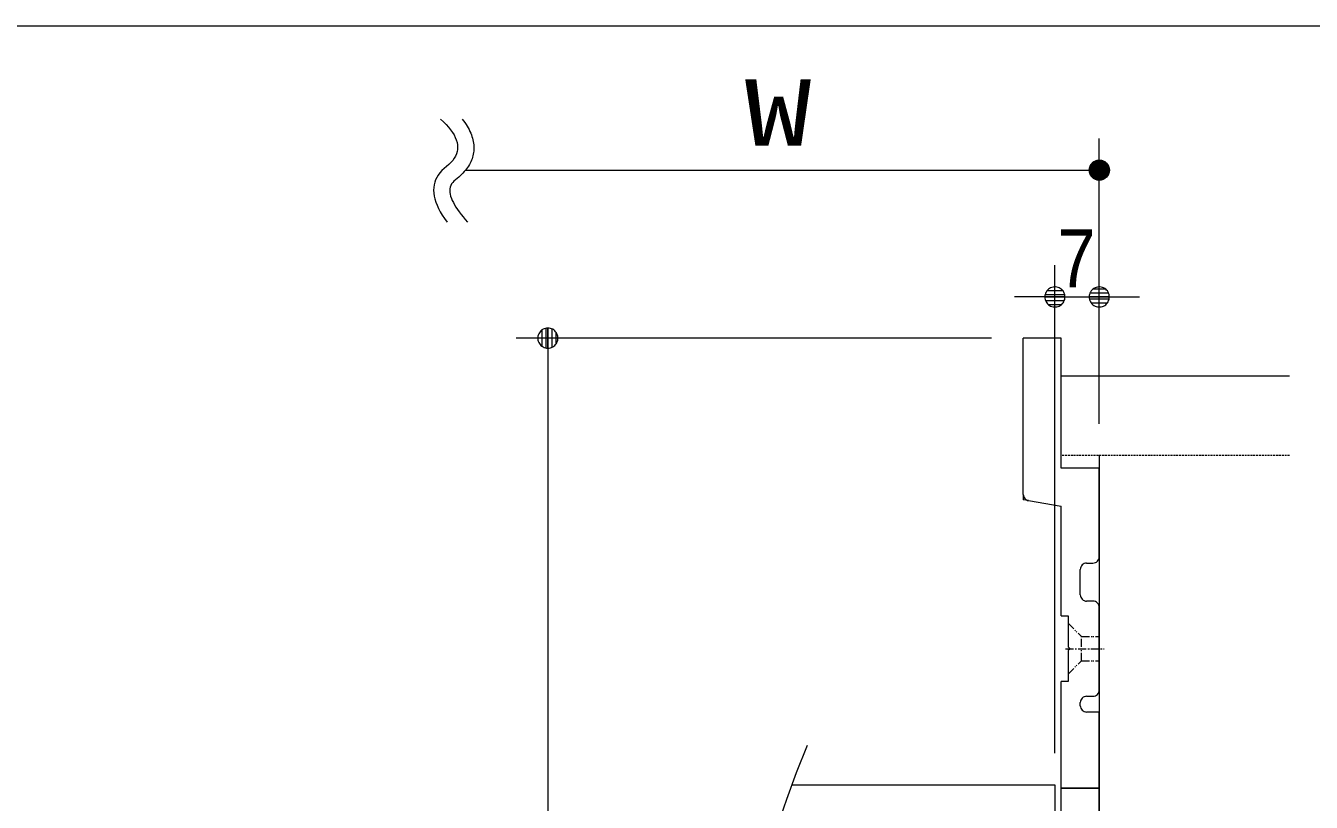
# Model space of a CAD drawing. Units: millimetres, scale not verified. Extents: x -6062 to 6062, y -3045 to 3045.
# Drawn here: x -4596 to -3785, y 2280 to 2770 of the extents above; entities that cross this region are included whole.
import ezdxf
from ezdxf.enums import TextEntityAlignment as Align

# ---------------------------------------------------------------- set-up
doc = ezdxf.new("R2010")
doc.units = ezdxf.units.MM
doc.header["$LTSCALE"] = 20
for name, pattern in [('CHAIN1', [8, 5, -1, 1, -1]), ('DASHED1', [1.8, 1.2, -0.6]), ('DOUBLE_CHAIN1', [8.8, 5, -1, 0.6, -0.6, 0.6, -1])]:
    doc.linetypes.add(name, pattern=pattern)
for name, color, linetype, lineweight in [('0-0_1図面枠', 7, 'Continuous', 9), ('0-1_3一般', 7, 'Continuous', 9), ('0-2_2寸法-1', 7, 'Continuous', 9), ('0-3_0', 7, 'Continuous', 9), ('0-4_2寸法-3', 7, 'Continuous', 9)]:
    doc.layers.add(name, color=color, linetype=linetype, lineweight=lineweight)
doc.styles.add('ＭＳ ゴシック', font='')
doc.styles.add('ＭＳ Ｐゴシック', font='')
doc.styles.get('ＭＳ ゴシック').set_extended_font_data('MS Gothic')
doc.styles.get('ＭＳ Ｐゴシック').set_extended_font_data('MS PGothic')

# ---------------------------------------------------------------- blocks, each defined once
blk = doc.blocks.new('グループ-2')
at = {"layer": '0-0_1図面枠'}
blk.add_lwpolyline([(-80000, 55400), (80000, 55400), (80000, -55400), (-80000, -55400)], close=True, dxfattribs=at)
blk = doc.blocks.new('図面枠')
at = {"layer": '0-0_1図面枠'}
blk.add_blockref('グループ-2', (0, 0), dxfattribs=at)
blk = doc.blocks.new('_Dot')
at = {"layer": '0-3_0'}
for p, q in [((-10, 0), (-20, 0)), ((9.78, 2), (-9.78, 2)), ((7.99, 6), (-7.99, 6)), ((9.16, -3.98), (-9.16, -3.98)), ((6, -7.98), (-6, -7.98))]:
    blk.add_line(p, q, dxfattribs=at)
for points in [[(10, 0), (9.92, 1.25), (9.69, 2.49), (9.3, 3.68), (8.76, 4.82), (8.09, 5.88), (7.29, 6.85), (6.37, 7.71), (5.36, 8.44), (4.26, 9.05), (3.09, 9.51), (1.87, 9.82), (0.63, 9.98), (-0.63, 9.98), (-1.87, 9.82), (-3.09, 9.51), (-4.26, 9.05), (-5.36, 8.44), (-6.37, 7.71), (-7.29, 6.85), (-8.09, 5.88), (-8.76, 4.82), (-9.3, 3.68), (-9.69, 2.49), (-9.92, 1.25), (-10, 0), (0, 0)], [(-10, 0), (-9.92, -1.25), (-9.69, -2.49), (-9.3, -3.68), (-8.76, -4.82), (-8.09, -5.88), (-7.29, -6.85), (-6.37, -7.71), (-5.36, -8.44), (-4.26, -9.05), (-3.09, -9.51), (-1.87, -9.82), (-0.63, -9.98), (0.63, -9.98), (1.87, -9.82), (3.09, -9.51), (4.26, -9.05), (5.36, -8.44), (6.37, -7.71), (7.29, -6.85), (8.09, -5.88), (8.76, -4.82), (9.3, -3.68), (9.69, -2.49), (9.92, -1.25), (10, 0), (0, 0)]]:
    blk.add_lwpolyline(points, close=True, dxfattribs=at)
blk = doc.blocks.new('グループ-4')
at = {"layer": '0-4_2寸法-3'}
blk.add_line((-50884, 52965.6), (-50852.1, 52920.9), dxfattribs=at)
for points in [[(-50936.6, 54220.9), (-50899.1, 54186.4), (-50865.2, 54152.5), (-50834.8, 54119), (-50807.9, 54086), (-50784.6, 54053.4), (-50764.8, 54021.4), (-50748.6, 53989.8), (-50735.9, 53958.7), (-50726.7, 53928), (-50721, 53897.8), (-50718.9, 53868.2), (-50720.3, 53838.9), (-50725.3, 53810.2), (-50733.8, 53781.9), (-50745.8, 53754.1), (-50761.3, 53726.8), (-50780.4, 53700), (-50803, 53673.6), (-50829.2, 53647.7), (-50858.8, 53622.3), (-50890, 53596.9), (-50917.9, 53570.5), (-50942.5, 53543), (-50963.9, 53514.6), (-50981.8, 53485.2), (-50996.5, 53454.7), (-51007.8, 53423.2), (-51015.8, 53390.7), (-51020.4, 53357.1), (-51021.8, 53322.6), (-51019.8, 53287), (-51014.5, 53250.4), (-51005.8, 53212.8), (-50993.8, 53174.2), (-50978.5, 53134.5), (-50959.9, 53093.8), (-50937.9, 53052.1), (-50912.7, 53009.4), (-50884, 52965.6)], [(-50660.3, 54220.9), (-50643, 54198.6), (-50626.8, 54176.4), (-50611.9, 54154.3), (-50598.1, 54132.3), (-50585.5, 54110.3), (-50574.1, 54088.4), (-50563.7, 54066.5), (-50554.4, 54044.9), (-50546, 54023.4), (-50538.6, 54002.1), (-50532.2, 53980.9), (-50526.7, 53959.9), (-50522.2, 53939.1), (-50518.7, 53918.4), (-50516.2, 53898), (-50514.6, 53877.6), (-50514, 53857.5), (-50514.3, 53837.5), (-50515.7, 53817.7), (-50518, 53798), (-50521.2, 53778.6), (-50525.5, 53759.2), (-50530.7, 53740.1), (-50536.9, 53721.1), (-50544, 53702.3), (-50552.2, 53683.7), (-50561.3, 53665.2), (-50571.3, 53646.9), (-50582.4, 53628.7), (-50594.4, 53610.7), (-50607.4, 53592.9), (-50621.3, 53575.3), (-50636.2, 53557.8), (-50652.1, 53540.5), (-50669, 53523.4), (-50686.8, 53506.4), (-50705.6, 53489.6), (-50725.4, 53473), (-50746.1, 53456.5)], [(-50746.1, 53456.5), (-50765.3, 53439.5), (-50781.5, 53421.6), (-50794.9, 53402.9), (-50805.4, 53383.2), (-50813, 53362.7), (-50817.7, 53341.3), (-50819.4, 53319), (-50818.3, 53295.8), (-50814.2, 53271.8), (-50807.3, 53246.8), (-50798, 53221.1), (-50786.7, 53194.5), (-50773.3, 53167.2), (-50758, 53139.1), (-50740.6, 53110.3), (-50721.2, 53080.7), (-50699.8, 53050.3), (-50676.4, 53019.1), (-50651, 52987.1), (-50623.6, 52954.4), (-50594.2, 52920.9)]]:
    blk.add_lwpolyline(points, dxfattribs=at)
blk = doc.blocks.new('グループ-5')
at = {"layer": '0-4_2寸法-3'}
for p, q in [((-42620, 52376.9), (-42620, 53976.9)), ((-50620, 53576.9), (-42620, 53576.9)), ((-42493, 53575.8), (-42747, 53575.8)), ((-42493.1, 53579.8), (-42746.9, 53579.8)), ((-42493.3, 53571.8), (-42746.7, 53571.8)), ((-42493.4, 53583.8), (-42746.6, 53583.8)), ((-42493.6, 53567.8), (-42746.4, 53567.8)), ((-42493.7, 53587.8), (-42746.3, 53587.8)), ((-42493.9, 53563.8), (-42746.1, 53563.8)), ((-42494, 53591.8), (-42746, 53591.8)), ((-42494.2, 53559.8), (-42745.8, 53559.8)), ((-42494.4, 53595.8), (-42745.6, 53595.8)), ((-42494.7, 53555.8), (-42745.3, 53555.8)), ((-42495.2, 53599.8), (-42744.8, 53599.8)), ((-42495.7, 53551.8), (-42744.3, 53551.8)), ((-42496.1, 53603.8), (-42743.9, 53603.8)), ((-42497.1, 53607.8), (-42742.9, 53607.8)), ((-42498, 53611.8), (-42742, 53611.8)), ((-42499, 53615.8), (-42741, 53615.8)), ((-42500.6, 53619.8), (-42739.4, 53619.8)), ((-42502.2, 53623.8), (-42737.8, 53623.8)), ((-42503.9, 53627.8), (-42736.1, 53627.8)), ((-42505.6, 53631.8), (-42734.4, 53631.8)), ((-42507.4, 53635.8), (-42732.6, 53635.8)), ((-42509.9, 53639.8), (-42730.1, 53639.8)), ((-42512.3, 53643.8), (-42727.7, 53643.8)), ((-42514.8, 53647.8), (-42725.2, 53647.8)), ((-42517.3, 53651.8), (-42722.7, 53651.8)), ((-42520.7, 53655.8), (-42719.3, 53655.8)), ((-42524.1, 53659.8), (-42715.9, 53659.8)), ((-42527.5, 53663.8), (-42712.5, 53663.8)), ((-42531.3, 53667.8), (-42708.7, 53667.8)), ((-42535.9, 53671.8), (-42704.1, 53671.8)), ((-42540.6, 53675.8), (-42699.4, 53675.8)), ((-42545.3, 53679.8), (-42694.7, 53679.8)), ((-42551.9, 53683.8), (-42688.1, 53683.8)), ((-42558.4, 53687.8), (-42681.6, 53687.8)), ((-42566.2, 53691.8), (-42673.8, 53691.8)), ((-42575.8, 53695.8), (-42664.2, 53695.8)), ((-42588.9, 53699.8), (-42651.1, 53699.8)), ((-42616.8, 53703.8), (-42623.2, 53703.8)), ((-42496.7, 53547.8), (-42743.3, 53547.8)), ((-42497.6, 53543.8), (-42742.4, 53543.8)), ((-42498.6, 53539.8), (-42741.4, 53539.8)), ((-42499.9, 53535.8), (-42740.1, 53535.8)), ((-42501.5, 53531.8), (-42738.5, 53531.8)), ((-42503.2, 53527.8), (-42736.8, 53527.8)), ((-42504.8, 53523.8), (-42735.2, 53523.8)), ((-42506.5, 53519.8), (-42733.5, 53519.8)), ((-42508.8, 53515.8), (-42731.2, 53515.8)), ((-42511.3, 53511.8), (-42728.7, 53511.8)), ((-42513.7, 53507.8), (-42726.3, 53507.8)), ((-42516.2, 53503.8), (-42723.8, 53503.8)), ((-42519.2, 53499.8), (-42720.8, 53499.8)), ((-42522.6, 53495.8), (-42717.4, 53495.8)), ((-42526, 53491.8), (-42714, 53491.8)), ((-42529.5, 53487.8), (-42710.5, 53487.8)), ((-42533.9, 53483.8), (-42706.1, 53483.8)), ((-42538.6, 53479.8), (-42701.4, 53479.8)), ((-42543.3, 53475.8), (-42696.7, 53475.8)), ((-42549, 53471.8), (-42691, 53471.8)), ((-42555.5, 53467.8), (-42684.5, 53467.8)), ((-42562.1, 53463.8), (-42677.9, 53463.8)), ((-42571.6, 53459.8), (-42668.4, 53459.8)), ((-42581.6, 53455.8), (-42658.4, 53455.8)), ((-42598.3, 53451.8), (-42641.7, 53451.8))]:
    blk.add_line(p, q, dxfattribs=at)
blk.add_circle((-42620, 53576.9), 127.1, dxfattribs=at)
blk.add_circle((-42620, 53576.9), 127.1, dxfattribs=at)
blk.add_blockref('グループ-4', (0, 0), dxfattribs=at)
at = {"layer": '0-4_2寸法-3', "style": 'ＭＳ ゴシック', "width": 1.5}
blk.add_text('W', height=836.9, dxfattribs=at).set_placement((-47100.9, 53633.7), align=Align.BOTTOM_LEFT)
blk = doc.blocks.new('グループ-15')
at = {"layer": '0-1_3一般'}
for p, q in [((-43580, 49484.7), (-43580, 51456.9)), ((-40220, 50976.9), (-43100, 50976.9)), ((-42620, 49816.9), (-43100, 49816.9)), ((-42620, 49976.9), (-42620, 41576.9)), ((-42620, 48696.9), (-42620, 49816.9)), ((-43513.2, 49405.7), (-43100, 49336.9)), ((-43100, 47952.9), (-43100, 49336.9)), ((-42860, 48216.9), (-42860, 48536.9)), ((-42780, 48616.9), (-42700, 48616.9)), ((-42700, 48136.9), (-42780, 48136.9)), ((-42620, 47016.9), (-42620, 48056.9)), ((-43100, 47952.9), (-43012, 47952.9)), ((-43012, 47952.9), (-43012, 47560.9)), ((-42988, 47536.9), (-43012, 47560.9)), ((-42988, 47536.9), (-43012, 47512.9)), ((-43012, 47512.9), (-43012, 47120.9)), ((-43100, 45776.9), (-43100, 47120.9)), ((-43012, 47120.9), (-43100, 47120.9)), ((-42780, 46936.9), (-42700, 46936.9)), ((-42860, 46816.9), (-42860, 46856.9)), ((-42620, 46736.9), (-42780, 46736.9)), ((-42620, 45776.9), (-42620, 46736.9)), ((-42620, 45776.9), (-43100, 45776.9)), ((-42620, 44816.9), (-42620, 45776.9)), ((-42780, 44816.9), (-42620, 44816.9)), ((-42860, 44696.9), (-42860, 44736.9)), ((-42700, 44616.9), (-42780, 44616.9)), ((-42620, 43496.9), (-42620, 44536.9)), ((-43100, 44432.9), (-43012, 44432.9)), ((-43012, 44432.9), (-43012, 44040.9)), ((-42988, 44016.9), (-43012, 44040.9)), ((-42988, 44016.9), (-43012, 44040.9)), ((-43012, 43992.9), (-42988, 44016.9)), ((-43012, 43992.9), (-42988, 44016.9)), ((-43012, 43992.9), (-43012, 43600.9)), ((-43012, 43600.9), (-43100, 43600.9)), ((-43100, 37392.9), (-43100, 43600.9)), ((-42860, 43336.9), (-42860, 41856.9)), ((-42700, 43416.9), (-42780, 43416.9)), ((-42620, 41696.9), (-42620, 42816.9)), ((-42700, 41776.9), (-42780, 41776.9)), ((-42620, 40656.9), (-42620, 41696.9)), ((-42780, 40576.9), (-42700, 40576.9)), ((-42620, 34736.9), (-42620, 40656.9)), ((-42860, 40496.9), (-42860, 37656.9)), ((-42780, 37576.9), (-42700, 37576.9)), ((-42620, 37496.9), (-42620, 36456.9)), ((-43100, 37392.9), (-43012, 37392.9)), ((-43012, 37392.9), (-43012, 37000.9)), ((-43012, 36952.9), (-43012, 36560.9)), ((-43012, 36560.9), (-43100, 36560.9)), ((-43100, 35056.9), (-43100, 36560.9)), ((-42700, 36376.9), (-42780, 36376.9)), ((-42860, 36296.9), (-42860, 35856.9)), ((-42780, 35776.9), (-42700, 35776.9)), ((-42620, 34576.9), (-42620, 35696.9)), ((-43100, 35056.9), (-43513.2, 34988)), ((-43580, 33096.9), (-43580, 34909.1)), ((-43100, 34576.9), (-42620, 34576.9)), ((-43100, 33096.9), (-43100, 34576.9)), ((-40220, 33576.9), (-43100, 33576.9)), ((-43580, 33096.9), (-43100, 33096.9))]:
    blk.add_line(p, q, dxfattribs=at)
at = {"layer": '0-1_3一般', "linetype": 'DASHED1'}
for p, q in [((-40220, 49976.9), (-43100, 49976.9)), ((-40220, 34576.9), (-43100, 34576.9))]:
    blk.add_line(p, q, dxfattribs=at)
at = {"layer": '0-1_3一般', "linetype": 'DOUBLE_CHAIN1'}
for p, q in [((-43580, 49484.7), (-43580, 49416.9)), ((-43513.2, 49405.7), (-43580, 49416.9)), ((-43012, 47856.9), (-42844, 47688.9)), ((-42844, 47384.9), (-42844, 47688.9)), ((-42844, 47688.9), (-42620, 47688.9)), ((-43012, 47216.9), (-42844, 47384.9)), ((-42844, 47384.9), (-42620, 47384.9)), ((-42844, 44168.9), (-43012, 44336.9)), ((-42620, 44168.9), (-42844, 44168.9)), ((-42844, 43864.9), (-42844, 44168.9)), ((-42844, 43864.9), (-43012, 43696.9)), ((-42620, 43864.9), (-42844, 43864.9)), ((-42620, 37128.9), (-42844, 37128.9)), ((-42844, 36824.9), (-43012, 36656.9)), ((-43580, 34976.9), (-43513.2, 34988)), ((-43580, 34976.9), (-43580, 34909.1))]:
    blk.add_line(p, q, dxfattribs=at)
at = {"layer": '0-1_3一般', "linetype": 'CHAIN1'}
for p, q in [((-43045.7, 47536.9), (-42557.7, 47536.9)), ((-42592.1, 44016.9), (-43130.5, 44016.9)), ((-42557.7, 37016.9), (-43045.7, 37016.9)), ((-42592.1, 36976.9), (-43130.5, 36976.9))]:
    blk.add_line(p, q, dxfattribs=at)
at = {"layer": '0-1_3一般'}
for points in [[(-43100, 49816.9), (-43100, 51456.9), (-43580, 51456.9)], [(-43100, 44432.9), (-43100, 45776.9), (-42620, 45776.9)], [(-43012, 36952.9), (-42988, 36976.9), (-43012, 37000.9)]]:
    blk.add_lwpolyline(points, dxfattribs=at)
at = {"layer": '0-1_3一般', "linetype": 'DOUBLE_CHAIN1'}
blk.add_lwpolyline([(-42620, 36824.9), (-42844, 36824.9), (-42844, 37128.9), (-43012, 37296.9)], dxfattribs=at)
at = {"layer": '0-1_3一般'}
for centre, start, end in [((-43500, 49484.7), 180, 220.26884), ((-43500, 49484.7), 220.26884, 260.53768), ((-42700, 48696.9), 315, 0), ((-42780, 48536.9), 135, 180), ((-42780, 48536.9), 90, 135), ((-42700, 48696.9), 270, 315), ((-42780, 48216.9), 180, 225), ((-42780, 48216.9), 225, 270), ((-42700, 48056.9), 45, 90), ((-42700, 48056.9), 0, 45), ((-42780, 46856.9), 135, 180), ((-42780, 46856.9), 90, 135), ((-42700, 47016.9), 270, 315), ((-42700, 47016.9), 315, 0), ((-42780, 46816.9), 180, 225), ((-42780, 46816.9), 225, 270), ((-42780, 44736.9), 135, 180), ((-42780, 44736.9), 90, 135), ((-42780, 44696.9), 180, 225), ((-42780, 44696.9), 225, 270), ((-42700, 44536.9), 45, 90), ((-42700, 44536.9), 0, 45), ((-42700, 43496.9), 315, 0), ((-42780, 43336.9), 135, 180), ((-42780, 43336.9), 90, 135), ((-42700, 43496.9), 270, 315), ((-42780, 41856.9), 180, 225), ((-42780, 41856.9), 225, 270), ((-42700, 41696.9), 45, 90), ((-42700, 41696.9), 0, 45), ((-42780, 40496.9), 90, 135), ((-42700, 40656.9), 270, 315), ((-42700, 40656.9), 315, 0), ((-42780, 40496.9), 135, 180), ((-42780, 37656.9), 180, 225), ((-42780, 37656.9), 225, 270), ((-42700, 37496.9), 45, 90), ((-42700, 37496.9), 0, 45), ((-42780, 36296.9), 135, 180), ((-42780, 36296.9), 90, 135), ((-42700, 36456.9), 270, 315), ((-42700, 36456.9), 315, 0), ((-42780, 35856.9), 180, 225), ((-42780, 35856.9), 225, 270), ((-42700, 35696.9), 45, 90), ((-42700, 35696.9), 0, 45), ((-43500, 34909.1), 139.73116, 180), ((-43500, 34909.1), 99.46232, 139.73116)]:
    blk.add_arc(centre, 80, start, end, dxfattribs=at)
blk = doc.blocks.new('グループ-17')
at = {"layer": '0-1_3一般'}
blk.add_lwpolyline([(-46503, 45816.9), (-43180, 45816.9), (-43180, 42296.9), (-46998.1, 42296.9)], dxfattribs=at)
blk.add_blockref('グループ-15', (0, 0), dxfattribs=at)

msp = doc.modelspace()

# ---------------------------------------------------------------- linework, layer by layer
at = {"layer": '0-1_3一般'}
msp.add_lwpolyline([(-4102.78, 2315.84), (-4109.74, 2298.55), (-4116.01, 2281.7), (-4121.59, 2265.31)], dxfattribs=at)
at = {"layer": '0-2_2寸法-1'}
for p, q in [((-3946.5, 2310.84), (-3946.5, 2618.84)), ((-3918.5, 2518.84), (-3918.5, 2618.84)), ((-3959.21, 2598.84), (-3971.92, 2598.84)), ((-3946.5, 2598.84), (-3918.5, 2598.84)), ((-3905.79, 2598.84), (-3893.08, 2598.84)), ((-3986.5, 2572.84), (-4286.5, 2572.84)), ((-4266.5, 2560.13), (-4266.5, 1667.56))]:
    msp.add_line(p, q, dxfattribs=at)

# ---------------------------------------------------------------- block references
at = {"layer": '0-0_1図面枠', "xscale": 0.05, "yscale": 0.05}
msp.add_blockref('図面枠', (-1787.5, 0), dxfattribs=at)
msp.add_blockref('図面枠', (-1787.5, 0), dxfattribs=at)
at = {"layer": '0-1_3一般', "xscale": 0.05, "yscale": 0.05}
msp.add_blockref('グループ-17', (-1787.5, 0), dxfattribs=at)
at = {"layer": '0-2_2寸法-1', "xscale": 0.6356201, "yscale": 0.6356201}
msp.add_blockref('_Dot', (-3946.5, 2598.84), dxfattribs=at)
for p, rotation in [((-3918.5, 2598.84), 180), ((-4266.5, 2572.84), 90)]:
    msp.add_blockref('_Dot', p, dxfattribs=dict(at, rotation=rotation))
at = {"layer": '0-4_2寸法-3', "xscale": 0.05, "yscale": 0.05}
msp.add_blockref('グループ-5', (-1787.5, 0), dxfattribs=at)

# ---------------------------------------------------------------- texts
at = {"layer": '0-2_2寸法-1', "style": 'ＭＳ Ｐゴシック', "width": 0.9}
msp.add_text('7', height=36.66, dxfattribs=at).set_placement((-3944.9, 2593.79), align=Align.BOTTOM_LEFT)

doc.saveas('drawing.dxf')
